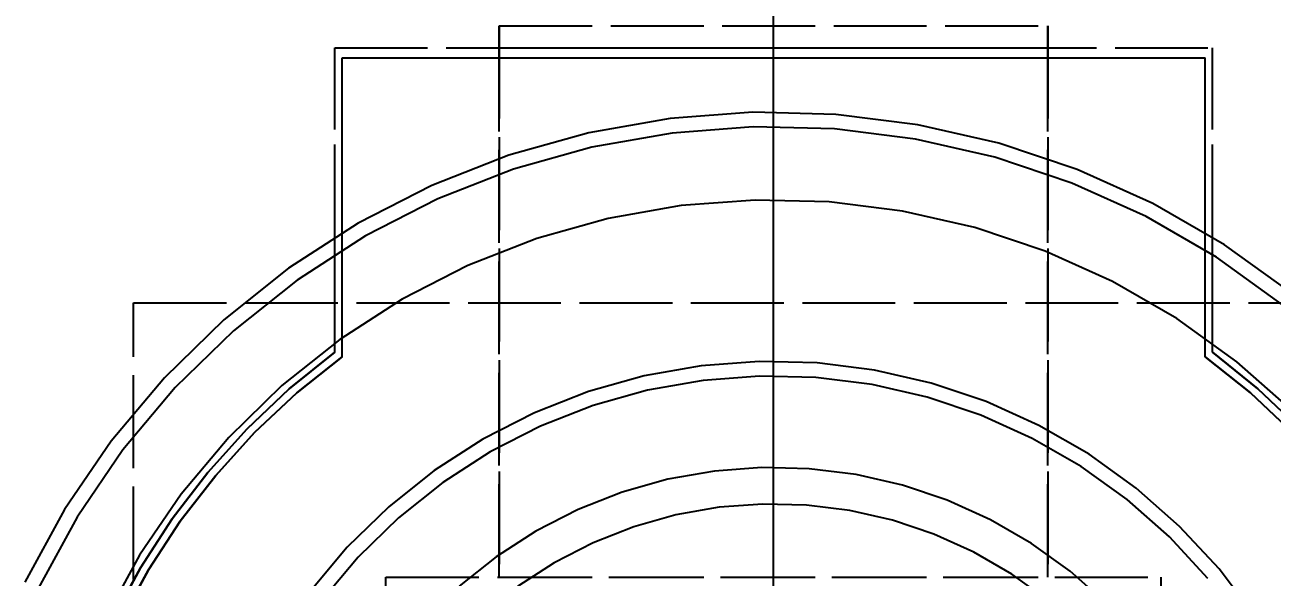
# Model space of a CAD drawing. Header units: millimetres. Extents: x -9 to 221, y -53 to 198.
# Drawn here: x 15.01 to 32.06, y 152.7 to 160.25 of the extents above; entities that cross this region are included whole.
import ezdxf

# ---------------------------------------------------------------- set-up
doc = ezdxf.new("R2010")
doc.units = ezdxf.units.MM
doc.linetypes.add('DASHED', pattern=[1.524, 1.27, -0.254])
for name, color, linetype in [('DIMS', 3, 'CONTINUOUS'), ('HIDDEN', 8, 'DASHED'), ('VISIBLE', 7, 'CONTINUOUS')]:
    doc.layers.add(name, color=color, linetype=linetype)
doc.styles.add('OpenSansCondensed-Light', font='OpenSansCondensed-Light.ttf')
doc.dimstyles.new('EZDXF', dxfattribs={"dimtxt": 0.25, "dimasz": 0.175, "dimexe": 0.375, "dimexo": 0.125, "dimgap": 0.1, "dimtad": 1, "dimlfac": 100, "dimzin": 12, "dimdsep": 46, "dimtxsty": 'OpenSansCondensed-Light', "dimblk": 'ARCHTICK', "dimcen": 2.5, "dimazin": 3, "dimtfac": 0.5, "dimtmove": 2, "dimatfit": 3})

# ---------------------------------------------------------------- blocks, each defined once
blk = doc.blocks.new('_ARCHTICK')
at = {"color": 0, "linetype": 'BYBLOCK', "const_width": 0.15}
blk.add_lwpolyline([(-0.5, -0.5), (0.5, 0.5)], dxfattribs=at)

msp = doc.modelspace()

# ---------------------------------------------------------------- linework, layer by layer
at = {"layer": 'HIDDEN'}
for points in [[(21.5, 159.94), (21.5, 160.24)], [(21.5, 160.24), (21.5, 152.7)], [(21.5, 160.24), (29, 160.24)], [(21.5, 160.24), (29, 160.24)], [(29, 160.24), (29, 152.7)], [(29, 159.94), (29, 160.24)], [(19.25, 157.34622), (19.25, 159.94)], [(19.25, 155.77487), (19.25, 159.94)], [(19.25, 159.94), (31.25, 159.94)], [(19.25, 159.94), (31.25, 159.94)], [(21.5, 152.7), (21.5, 159.94)], [(21.5, 159.94), (29, 159.94)], [(21.5, 159.94), (29, 159.94)], [(29, 152.7), (29, 159.94)], [(31.25, 157.34622), (31.25, 159.94)], [(31.25, 155.77487), (31.25, 159.94)], [(19.35, 155.71202), (19.35, 159.8)], [(19.35, 159.8), (31.15, 159.8)], [(31.15, 155.71202), (31.15, 159.8)], [(32.33284, 156.58161), (31.41333, 157.24269), (30.43255, 157.80894), (29.40027, 158.27473), (28.32675, 158.63541), (27.22264, 158.88742), (26.09893, 159.02824), (24.96679, 159.05647), (23.83746, 158.97184), (22.72216, 158.77518), (21.63199, 158.46845), (20.57778, 158.05471), (19.57, 157.53805), (18.61867, 156.92362), (17.73325, 156.21751), (16.92253, 155.42676), (16.19457, 154.55922), (15.55662, 153.6235), (15.01499, 152.62892)], [(32.20815, 156.42524), (31.30482, 157.07469), (30.34131, 157.63097), (29.32721, 158.08855), (28.27258, 158.44289), (27.18791, 158.69045), (26.08399, 158.82879), (24.97177, 158.85653), (23.86232, 158.77339), (22.76667, 158.5802), (21.69569, 158.27887), (20.66004, 157.87241), (19.67, 157.36484), (18.73542, 156.76123), (17.86559, 156.06756), (17.06914, 155.29073), (16.354, 154.43846), (15.72727, 153.51922), (15.19519, 152.54214)], [(32.34409, 154.97321), (31.58466, 155.64341), (30.76227, 156.23466), (29.8851, 156.7411), (28.96186, 157.15768), (28.00174, 157.48026), (27.01427, 157.70565), (26.00926, 157.83159), (24.9967, 157.85684), (23.98667, 157.78115), (22.98919, 157.60527), (22.01418, 157.33094), (21.07132, 156.9609), (20.17, 156.49882), (19.31916, 155.94929), (18.52727, 155.31778), (17.80219, 154.61056), (17.15113, 153.83465), (16.58056, 152.99778), (16.09616, 152.10826)], [(19.25, 155.89912), (19.25, 157.10987)], [(31.25, 155.89912), (31.25, 157.10987)], [(16.5, 138.95), (16.5, 156.45)], [(16.5, 138.95), (16.5, 156.45)], [(16.5, 156.45), (34, 156.45)], [(16.5, 156.45), (34, 156.45)], [(19.25, 155.77487), (18.62808, 155.27323), (18.04794, 154.72381), (17.51322, 154.13008), (17.02732, 153.49578), (16.59329, 152.82493), (16.21386, 152.12174)], [(19.35, 155.71202), (18.73173, 155.21762), (18.15472, 154.67563), (17.62262, 154.08949), (17.1388, 153.4629), (16.70633, 152.79983), (16.32794, 152.10448)], [(32.34528, 154.67563), (31.76827, 155.21762), (31.15, 155.71202)], [(32.45206, 154.72381), (31.87192, 155.27323), (31.25, 155.77487)], [(31.8186, 152.17839), (31.34005, 152.81016), (30.80098, 153.39114), (30.20674, 153.91556), (29.56324, 154.37821), (28.87687, 154.77448), (28.15446, 155.10045), (27.40318, 155.35286), (26.6305, 155.52922), (25.8441, 155.62777), (25.0518, 155.64753), (24.26147, 155.5883), (23.48096, 155.45068), (22.71803, 155.23602), (21.98027, 154.94647), (21.275, 154.5849), (20.60924, 154.15491), (19.9896, 153.66076), (19.42224, 153.10737), (18.9128, 152.50025)], [(31.8186, 152.17839), (31.34005, 152.81016), (30.80098, 153.39114), (30.20674, 153.91556), (29.56324, 154.37821), (28.87687, 154.77448), (28.15446, 155.10045), (27.40318, 155.35286), (26.6305, 155.52922), (25.8441, 155.62777), (25.0518, 155.64753), (24.26147, 155.5883), (23.48096, 155.45068), (22.71803, 155.23602), (21.98027, 154.94647), (21.275, 154.5849), (20.60924, 154.15491), (19.9896, 153.66076), (19.42224, 153.10737), (18.9128, 152.50025)], [(31.18684, 152.6816), (30.66134, 153.24797), (30.08205, 153.75919), (29.45473, 154.2102), (28.78563, 154.59651), (28.08139, 154.91427), (27.34901, 155.16034), (26.59577, 155.33226), (25.82916, 155.42833), (25.05679, 155.44759), (24.28634, 155.38985), (23.52546, 155.25569), (22.78173, 155.04644), (22.06252, 154.76417), (21.375, 154.4117), (20.72599, 153.99252), (20.12193, 153.5108), (19.56885, 152.97134), (19.07222, 152.37948)], [(31.18684, 152.6816), (30.66134, 153.24797), (30.08205, 153.75919), (29.45473, 154.2102), (28.78563, 154.59651), (28.08139, 154.91427), (27.34901, 155.16034), (26.59577, 155.33226), (25.82916, 155.42833), (25.05679, 155.44759), (24.28634, 155.38985), (23.52546, 155.25569), (22.78173, 155.04644), (22.06252, 154.76417), (21.375, 154.4117), (20.72599, 153.99252), (20.12193, 153.5108), (19.56885, 152.97134), (19.07222, 152.37948)], [(29.78854, 152.35313), (29.30268, 152.7819), (28.77655, 153.16017), (28.21537, 153.48417), (27.62472, 153.75068), (27.01046, 153.95706), (26.37871, 154.10125), (25.73575, 154.18182), (25.08795, 154.19798), (24.44177, 154.14955), (23.80361, 154.03703), (23.17984, 153.86153), (22.57663, 153.62479), (22, 153.32917), (21.45567, 152.9776), (20.94904, 152.57358)], [(29.78854, 152.35313), (29.30268, 152.7819), (28.77655, 153.16017), (28.21537, 153.48417), (27.62472, 153.75068), (27.01046, 153.95706), (26.37871, 154.10125), (25.73575, 154.18182), (25.08795, 154.19798), (24.44177, 154.14955), (23.80361, 154.03703), (23.17984, 153.86153), (22.57663, 153.62479), (22, 153.32917), (21.45567, 152.9776), (20.94904, 152.57358)], [(28.99094, 152.39099), (28.50528, 152.74016), (27.98726, 153.03923), (27.44205, 153.28524), (26.87504, 153.47575), (26.29189, 153.60885), (25.69838, 153.68322), (25.10042, 153.69814), (24.50394, 153.65344), (23.91487, 153.54957), (23.33908, 153.38756), (22.78228, 153.16904), (22.25, 152.89615), (21.74754, 152.57163)], [(28.99094, 152.39099), (28.50528, 152.74016), (27.98726, 153.03923), (27.44205, 153.28524), (26.87504, 153.47575), (26.29189, 153.60885), (25.69838, 153.68322), (25.10042, 153.69814), (24.50394, 153.65344), (23.91487, 153.54957), (23.33908, 153.38756), (22.78228, 153.16904), (22.25, 152.89615), (21.74754, 152.57163)], [(19.95, 149.1), (19.95, 152.7)], [(19.95, 149.1), (19.95, 152.7)], [(19.95, 152.7), (30.55, 152.7)], [(19.95, 152.7), (30.55, 152.7)], [(21.5, 152.7), (29, 152.7)], [(21.5, 152.7), (29, 152.7)], [(30.55, 149.1), (30.55, 152.7)], [(30.55, 149.1), (30.55, 152.7)]]:
    msp.add_lwpolyline(points, dxfattribs=at)
at = {"layer": 'VISIBLE'}
for points in [[(19.35, 155.71202), (19.35, 159.8)], [(19.35, 159.8), (31.15, 159.8)], [(31.15, 155.71202), (31.15, 159.8)], [(32.33284, 156.58161), (31.41333, 157.24269), (30.43255, 157.80894), (29.40027, 158.27473), (28.32675, 158.63541), (27.22264, 158.88742), (26.09893, 159.02824), (24.96679, 159.05647), (23.83746, 158.97184), (22.72216, 158.77518), (21.63199, 158.46845), (20.57778, 158.05471), (19.57, 157.53805), (18.61867, 156.92362), (17.73325, 156.21751), (16.92253, 155.42676), (16.19457, 154.55922), (15.55662, 153.6235), (15.01499, 152.62892)], [(32.20815, 156.42524), (31.30482, 157.07469), (30.34131, 157.63097), (29.32721, 158.08855), (28.27258, 158.44289), (27.18791, 158.69045), (26.08399, 158.82879), (24.97177, 158.85653), (23.86232, 158.77339), (22.76667, 158.5802), (21.69569, 158.27887), (20.66004, 157.87241), (19.67, 157.36484), (18.73542, 156.76123), (17.86559, 156.06756), (17.06914, 155.29073), (16.354, 154.43846), (15.72727, 153.51922), (15.19519, 152.54214)], [(32.34409, 154.97321), (31.58466, 155.64341), (30.76227, 156.23466), (29.8851, 156.7411), (28.96186, 157.15768), (28.00174, 157.48026), (27.01427, 157.70565), (26.00926, 157.83159), (24.9967, 157.85684), (23.98667, 157.78115), (22.98919, 157.60527), (22.01418, 157.33094), (21.07132, 156.9609), (20.17, 156.49882), (19.31916, 155.94929), (18.52727, 155.31778), (17.80219, 154.61056), (17.15113, 153.83465), (16.58056, 152.99778), (16.09616, 152.10826)], [(19.25, 157.10987), (19.25, 157.34622)], [(31.25, 157.10987), (31.25, 157.34622)], [(19.25, 155.77487), (19.25, 155.89912)], [(31.25, 155.77487), (31.25, 155.89912)], [(16.21386, 152.12174), (16.59329, 152.82493), (17.02732, 153.49578), (17.51322, 154.13008), (18.04794, 154.72381), (18.62808, 155.27323), (19.25, 155.77487)], [(16.32794, 152.10448), (16.70633, 152.79983), (17.1388, 153.4629), (17.62262, 154.08949), (18.15472, 154.67563), (18.73173, 155.21762), (19.35, 155.71202)], [(31.15, 155.71202), (31.76827, 155.21762), (32.34528, 154.67563)], [(31.25, 155.77487), (31.87192, 155.27323), (32.45206, 154.72381)]]:
    msp.add_lwpolyline(points, dxfattribs=at)

# ---------------------------------------------------------------- dimensions: what is measured, and where the dimension line sits
at = {"layer": 'DIMS'}
msp.add_linear_dim(base=(25.25, 177.325), p1=(25.25, 147.7), p2=(39.25, 147.7), dimstyle='EZDXF', override={"dimtxt": 1.6, "dimasz": 1, "dimexe": 0.6, "dimexo": 0.5, "dimdec": 2}, dxfattribs=at).render()

doc.saveas('drawing.dxf')
